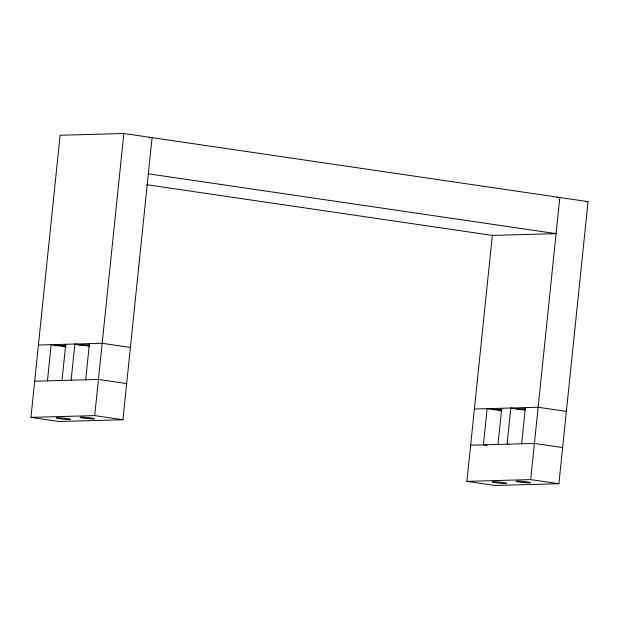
<?xml version="1.0" encoding="UTF-8"?>
<svg xmlns="http://www.w3.org/2000/svg" width="619" height="619" viewBox="0 0 619 619"><rect width="100%" height="100%" fill="white"/><g stroke="black" fill="none" stroke-linecap="round" stroke-linejoin="round"><path stroke-width="0.93" d="M149.179 137.728L152.081 137.65L122.926 419.744L59.176 421.516L30.95 417.368L60.105 135.275L123.846 133.503L588.05 201.632L558.895 483.725L495.154 485.497L466.919 481.35L492.415 234.694M47.439 380.855L51.176 344.682L66.233 346.895M64.067 347.174L64.268 345.255M62.008 380.445L65.746 344.28M71.115 380.198L74.853 344.025L89.91 346.238M85.685 379.787L89.422 343.622M30.95 417.368L94.699 415.604L123.846 133.503M500.036 411.155L500.237 409.236M497.978 444.427L501.715 408.261M521.655 443.769L525.392 407.604M466.919 481.35L530.669 479.586L559.824 197.484L557.03 197.562M586.116 201.686L588.05 201.632M38.424 345.038L102.174 343.274L130.4 347.414M54.286 345.719L65.738 345.402M78.141 345.054L89.593 344.737M34.687 381.203L98.436 379.439L126.663 383.579M474.394 409.02L538.143 407.256L566.37 411.395M492.159 409.646L501.707 409.383M516.022 408.981L525.562 408.718M470.657 445.185L534.406 443.421L562.632 447.56M148.343 173.815L556.086 233.649L492.337 235.421L146.664 184.694M524.935 410.08L510.822 408.006L507.085 444.179L508.965 444.45M501.258 410.737L487.145 408.664L483.408 444.829L487.168 445.386M94.699 415.604L122.926 419.744M530.669 479.586L558.895 483.725M82.064 417.856A7.289 0.549 5.9 0 0 94.212 418.862A7.289 0.549 5.9 0 0 85.352 417.276A7.289 0.549 5.9 0 0 82.064 417.856M58.395 418.514A7.289 0.549 5.9 0 0 70.543 419.52A7.289 0.549 5.9 0 0 61.683 417.933A7.289 0.549 5.9 0 0 58.395 418.514M518.041 481.837A7.289 0.549 5.9 0 0 530.181 482.843A7.289 0.549 5.9 0 0 521.322 481.257A7.289 0.549 5.9 0 0 518.041 481.837M494.372 482.495A7.289 0.549 5.9 0 0 506.512 483.501A7.289 0.549 5.9 0 0 497.653 481.915A7.289 0.549 5.9 0 0 494.372 482.495"/></g></svg>
